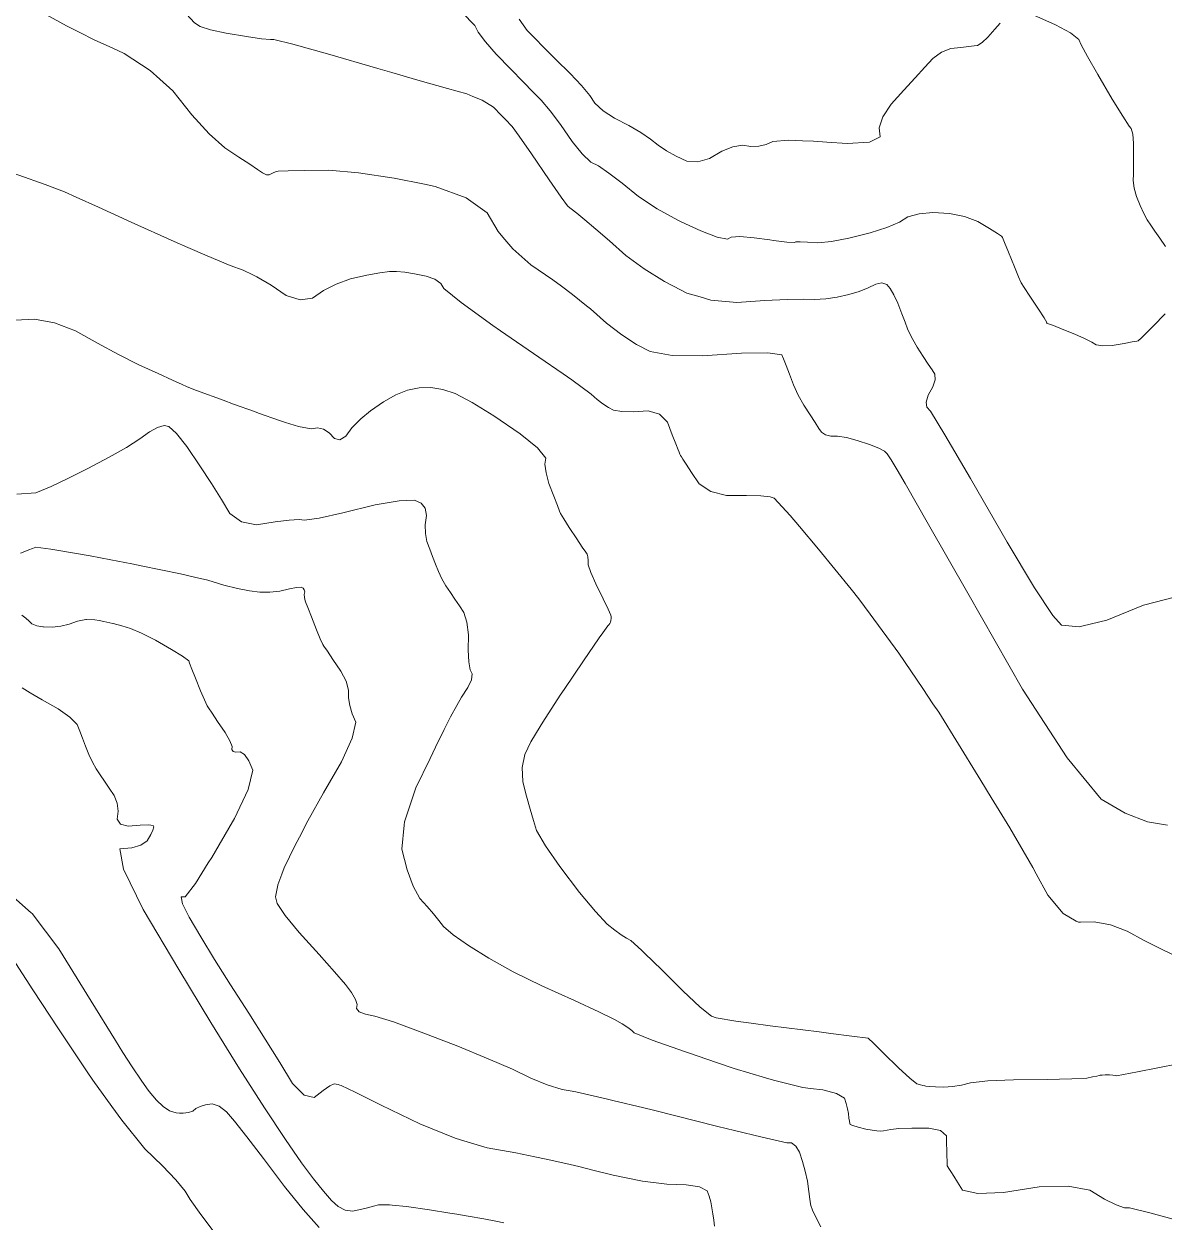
# Model space of a CAD drawing. Header units: inches. Extents: x 1337389 to 1347141, y 407035 to 414577.
# Drawn here: x 1346122.4 to 1346581, y 412221.8 to 412703.6 of the extents above; entities that cross this region are included whole.
import ezdxf

# ---------------------------------------------------------------- set-up
doc = ezdxf.new("R2010")
doc.units = ezdxf.units.IN
doc.header["$MEASUREMENT"] = 0
doc.layers.add('Topo', color=7, linetype='Continuous', lineweight=15, true_color=0x459900)

msp = doc.modelspace()

# ---------------------------------------------------------------- linework, layer by layer
at = {"layer": 'Topo'}
for p, q in [((1346157.281, 412488.078, 975), (1346165.7401, 412486.4479, 975)), ((1346483.9209, 412436.2631, 990), (1346488.022, 412430.176, 990)), ((1346507.3379, 412399.2732, 990), (1346511.436, 412392.5191, 990)), ((1346401.3251, 412285.837, 980), (1346389.228, 412289.9419, 980)), ((1346359.297, 412270.6841, 975), (1346371.753, 412267.64, 975))]:
    msp.add_line(p, q, dxfattribs=at)
for points, elevation in [([(1346270.37, 412684.0039), (1346264.7482, 412685.632), (1346244.458, 412691.5601), (1346230.4881, 412695.4762), (1346222.838, 412697.38), (1346221.509, 412697.2699), (1346217.867, 412697.6401), (1346211.914, 412698.489), (1346203.6491, 412699.817), (1346197.4139, 412701.1771), (1346193.2101, 412702.5681), (1346191.0369, 412703.9911), (1346186.1179, 412709.3039), (1346178.453, 412718.5069), (1346168.417, 412731.1269)], 1000), ([(1346144.6442, 412700.2081), (1346139.551, 412702.7711), (1346128.7969, 412708.7479), (1346126.706, 412710.033)], 995), ([(1346386.77, 412623.972), (1346385.3771, 412624.6109), (1346377.03, 412629.2221), (1346369.5831, 412634.202), (1346363.035, 412639.5508), (1346357.663, 412643.636), (1346353.4678, 412646.457), (1346350.4499, 412648.015), (1346346.9051, 412651.3043), (1346342.8329, 412656.327), (1346338.2348, 412663.0819), (1346334.103, 412668.6372), (1346330.4379, 412672.9929), (1346327.239, 412676.1499), (1346323.164, 412680.281), (1346318.2121, 412685.3869), (1346312.3829, 412691.4679), (1346308.018, 412696.4278), (1346305.115, 412700.269), (1346303.6758, 412702.9899), (1346298.6371, 412708.2013)], 1005), ([(1346581.592, 412614.0682), (1346579.3082, 412617.3821), (1346577.3161, 412620.266), (1346575.616, 412622.7188), (1346574.207, 412624.7419), (1346572.7847, 412627.3379), (1346571.351, 412630.5052), (1346569.9049, 412634.244), (1346568.9711, 412637.6009), (1346568.5492, 412640.577), (1346568.64, 412643.171), (1346568.6961, 412646.546), (1346568.7171, 412650.7029), (1346568.7019, 412655.641), (1346568.394, 412659.2579), (1346567.7929, 412661.5561), (1346566.8979, 412662.532), (1346564.3561, 412666.4731), (1346560.1679, 412673.377), (1346554.3319, 412683.246), (1346550.1509, 412690.524), (1346547.6239, 412695.212), (1346546.752, 412697.3102), (1346543.2971, 412700.001), (1346537.258, 412703.286), (1346528.6369, 412707.1641)], 1010), ([(1346435.5991, 412656.631), (1346429.9661, 412656.7989), (1346423.6171, 412656.327), (1346420.8901, 412655.085), (1346417.9479, 412654.42), (1346414.7909, 412654.332), (1346411.4189, 412654.82), (1346407.5252, 412654.1641), (1346403.1081, 412652.364), (1346398.1691, 412649.4178), (1346393.4569, 412648.105), (1346388.972, 412648.4259), (1346384.7139, 412650.3789), (1346380.871, 412652.5019), (1346377.442, 412654.7949), (1346374.4268, 412657.2579), (1346370.5011, 412659.8883), (1346365.665, 412662.6861), (1346359.9169, 412665.6511), (1346355.3797, 412668.6651), (1346352.053, 412671.727), (1346349.9351, 412674.8369), (1346346.6189, 412678.79), (1346342.104, 412683.587), (1346336.3891, 412689.2269), (1346331.5991, 412694.009), (1346327.734, 412697.9342), (1346324.7932, 412701.0029), (1346321.5519, 412705.469)], 1010), ([(1346515.0709, 412703.944), (1346512.949, 412701.523), (1346510.132, 412698.311), (1346507.811, 412696.1179), (1346505.986, 412694.944), (1346504.657, 412694.7889), (1346502.429, 412694.532), (1346499.3029, 412694.1721), (1346495.2793, 412693.7089), (1346491.505, 412692.2229), (1346487.982, 412689.714), (1346484.7089, 412686.182), (1346480.8179, 412681.935), (1346476.309, 412676.9721), (1346471.1821, 412671.2941), (1346467.8831, 412666.2591), (1346466.4131, 412661.8659), (1346466.7709, 412658.1162), (1346462.4781, 412655.972), (1346453.534, 412655.434), (1346445.334, 412656.0772)], 1010), ([(1346157.82, 412693.913), (1346150.85, 412697.0861), (1346144.6442, 412700.2081)], 995), ([(1346177.0061, 412681.3821), (1346173.142, 412684.889), (1346162.6939, 412691.694), (1346157.82, 412693.913)], 995), ([(1346303.0001, 412674.4308), (1346300.5162, 412675.4301), (1346292.7769, 412677.5661), (1346280.854, 412680.9671), (1346270.37, 412684.0039)], 1000), ([(1346283.544, 412639.1149), (1346271.2409, 412641.5707), (1346257.004, 412643.7401), (1346245.056, 412644.7789), (1346235.3979, 412644.687), (1346228.6012, 412644.543), (1346224.6661, 412644.3491), (1346223.593, 412644.104), (1346222.6319, 412643.77), (1346221.784, 412643.3461), (1346221.0492, 412642.833), (1346219.902, 412642.9392), (1346218.3439, 412643.664), (1346216.3741, 412645.007), (1346213.184, 412647.1321), (1346208.7732, 412650.0369), (1346203.1418, 412653.724), (1346196.8351, 412659.3927), (1346189.8529, 412667.042), (1346182.1949, 412676.6719), (1346177.0061, 412681.3821)], 995), ([(1346386.7241, 412596.5339), (1346380.0289, 412600.0099), (1346371.8762, 412605.043), (1346364.4999, 412610.4721), (1346357.901, 412616.2972), (1346352.4191, 412621.065), (1346348.0551, 412624.7751), (1346344.8089, 412627.4269), (1346342.5479, 412629.2451), (1346341.2721, 412630.2281), (1346340.982, 412630.3779), (1346338.4289, 412633.9441), (1346333.6131, 412640.9269), (1346326.5338, 412651.3261), (1346321.587, 412658.4841), (1346318.7719, 412662.3989), (1346318.0888, 412663.073), (1346316.6179, 412664.582), (1346314.356, 412666.928), (1346311.3058, 412670.1108), (1346306.6921, 412672.945), (1346303.0001, 412674.4308)], 1000), ([(1346054.6491, 412663.472), (1346057.887, 412661.803), (1346073.4899, 412653.796), (1346081.3671, 412649.8011), (1346081.517, 412649.8191), (1346082.89, 412650.031), (1346085.484, 412650.438), (1346089.2999, 412651.039), (1346096.3719, 412649.956), (1346106.699, 412647.1899), (1346120.28, 412642.7409), (1346130.9251, 412639.0419), (1346138.6319, 412636.0949), (1346143.4009, 412633.8978), (1346152.348, 412629.8359), (1346165.4721, 412623.908), (1346182.772, 412616.113), (1346188.268, 412613.7009)], 990), ([(1346445.334, 412656.0772), (1346439.9391, 412656.5009), (1346435.5991, 412656.631)], 1010), ([(1346315.0678, 412617.8489), (1346313.1389, 412620.134), (1346308.716, 412627.5529), (1346300.2581, 412633.5989), (1346287.7671, 412638.2719), (1346283.544, 412639.1149)], 995), ([(1346581.49, 412587.0571), (1346580.2041, 412585.7299), (1346577.8371, 412583.284), (1346574.387, 412579.7181), (1346571.944, 412577.3161), (1346570.507, 412576.0801), (1346570.0758, 412576.0081), (1346568.2078, 412575.6809), (1346564.9019, 412575.097), (1346560.1588, 412574.2581), (1346556.4109, 412574.0671), (1346553.656, 412574.524), (1346551.896, 412575.6299), (1346549.0399, 412577.0609), (1346545.0869, 412578.818), (1346540.039, 412580.9009), (1346536.52, 412582.307), (1346534.5312, 412583.0371), (1346534.0711, 412583.0901), (1346533.8031, 412583.191), (1346533.725, 412583.3409), (1346533.8381, 412583.5381), (1346532.7639, 412585.394), (1346530.5029, 412588.9089), (1346527.0543, 412594.082), (1346524.7061, 412597.6071), (1346523.4572, 412599.4861), (1346523.3079, 412599.717), (1346522.4131, 412601.838), (1346520.7721, 412605.849), (1346518.385, 412611.7491), (1346516.78, 412615.7179), (1346515.957, 412617.7551), (1346515.9161, 412617.861), (1346515.8479, 412617.9822), (1346515.7529, 412618.1181), (1346515.631, 412618.269), (1346513.9761, 412619.3278), (1346510.788, 412621.2961), (1346506.0669, 412624.172), (1346500.6961, 412626.2041), (1346494.6749, 412627.3939), (1346488.0052, 412627.741), (1346482.4319, 412627.2701), (1346477.954, 412625.981), (1346474.5721, 412623.873), (1346469.49, 412621.7399), (1346462.707, 412619.58), (1346454.2231, 412617.3941), (1346447.2079, 412616.044), (1346441.662, 412615.5291), (1346437.5848, 412615.8492), (1346434.6671, 412615.972), (1346432.9101, 412615.897), (1346432.3121, 412615.6241), (1346429.3079, 412615.8209), (1346423.899, 412616.4849), (1346422.427, 412616.6979)], 1005), ([(1346422.427, 412616.6979), (1346416.084, 412617.6181), (1346410.385, 412618.0819), (1346406.8019, 412617.8762), (1346405.336, 412617.0021), (1346401.2759, 412617.8331), (1346394.6231, 412620.369), (1346386.77, 412623.972)], 1005), ([(1346338.5821, 412598.105), (1346335.0511, 412600.7149), (1346326.3061, 412606.715), (1346319.0021, 412613.188), (1346315.0678, 412617.8489)], 995), ([(1346188.268, 412613.7009), (1346196.0499, 412610.285), (1346205.3051, 412606.424), (1346210.5371, 412604.5301), (1346214.445, 412602.6569)], 990), ([(1346214.445, 412602.6569), (1346216.0471, 412601.889), (1346221.833, 412598.5), (1346227.897, 412594.3641), (1346233.4211, 412592.6401), (1346238.4069, 412593.329), (1346242.8549, 412596.429), (1346247.9821, 412598.9899), (1346253.79, 412601.0121), (1346260.2791, 412602.494), (1346265.506, 412603.49), (1346269.472, 412604.002), (1346272.1769, 412604.027), (1346275.523, 412603.737), (1346279.51, 412603.129), (1346284.138, 412602.2051), (1346287.637, 412600.8959), (1346290.005, 412599.2029), (1346291.244, 412597.1251), (1346298.2459, 412591.503), (1346311.011, 412582.3359), (1346314.0979, 412580.2179)], 990), ([(1346348.712, 412590.2509), (1346343.0432, 412594.8069), (1346338.5821, 412598.105)], 995), ([(1346394.323, 412593.811), (1346388.959, 412595.374), (1346386.7241, 412596.5339)], 1000), ([(1346548.4532, 412461.52), (1346547.0249, 412461.1681), (1346539.7508, 412461.7551), (1346536.1889, 412465.6339), (1346528.9019, 412476.7588), (1346517.8911, 412495.13), (1346503.1559, 412520.7469), (1346492.854, 412538.331), (1346486.986, 412547.8818), (1346485.5519, 412549.401), (1346485.2412, 412551.5392), (1346486.0539, 412554.299), (1346487.989, 412557.6788), (1346488.905, 412560.494), (1346488.8011, 412562.7439), (1346487.678, 412564.4299), (1346486.1228, 412566.8031), (1346484.1369, 412569.8631), (1346481.721, 412573.6108), (1346479.8651, 412576.7132), (1346478.571, 412579.171), (1346477.8381, 412580.9832), (1346476.803, 412583.5992), (1346475.467, 412587.0189), (1346473.8292, 412591.2419), (1346472.281, 412594.6228), (1346470.8219, 412597.1619), (1346469.453, 412598.859), (1346467.5132, 412599.464), (1346465.001, 412598.9749), (1346461.918, 412597.3951), (1346458.305, 412595.985), (1346454.164, 412594.746), (1346449.493, 412593.6779), (1346444.9111, 412593.0223), (1346440.4202, 412592.7789), (1346436.0189, 412592.9489), (1346429.3371, 412592.7981), (1346420.3752, 412592.3248), (1346409.1321, 412591.5309), (1346398.6601, 412592.5479), (1346394.323, 412593.811)], 1000), ([(1346582.4218, 412381.3642), (1346574.287, 412382.7559), (1346565.3912, 412386.2581), (1346555.734, 412391.8701), (1346541.9479, 412408.482), (1346524.033, 412436.093), (1346501.9891, 412474.705), (1346486.243, 412502.2708), (1346476.795, 412518.792), (1346473.645, 412524.268), (1346471.229, 412528.2541), (1346469.545, 412530.7501), (1346468.595, 412531.7559), (1346466.2679, 412532.986), (1346462.5631, 412534.439), (1346457.482, 412536.1161), (1346453.1881, 412537.235), (1346449.681, 412537.797), (1346446.9619, 412537.8019), (1346444.8041, 412538.3259), (1346443.2089, 412539.3699), (1346442.176, 412540.934), (1346440.6431, 412543.2639), (1346438.611, 412546.3621), (1346436.0791, 412550.2252), (1346433.8419, 412554.251), (1346431.9, 412558.4391), (1346430.2521, 412562.789), (1346428.9348, 412566.2601), (1346427.947, 412568.8522), (1346427.2901, 412570.564), (1346421.6441, 412571.3389), (1346411.009, 412571.1741), (1346395.3861, 412570.0709), (1346383.1369, 412570.2879), (1346374.26, 412571.8251), (1346368.757, 412574.682), (1346362.9261, 412578.495), (1346356.768, 412583.2648), (1346350.2819, 412588.9901), (1346348.712, 412590.2509)], 995), ([(1346118.821, 412584.43), (1346126.5469, 412584.826), (1346134.6439, 412583.4129), (1346143.1119, 412580.1909), (1346151.9502, 412575.1609), (1346160.439, 412570.6122), (1346168.5789, 412566.543), (1346176.3688, 412562.956), (1346182.1729, 412560.2899), (1346185.9891, 412558.5451), (1346187.818, 412557.7209), (1346190.7451, 412556.5531), (1346194.7719, 412555.041), (1346199.8981, 412553.1859), (1346202.508, 412552.2431)], 985), ([(1346314.0979, 412580.2179), (1346329.5401, 412569.624), (1346339.2671, 412562.8321)], 990), ([(1346339.2671, 412562.8321), (1346342.7079, 412560.4289), (1346350.5159, 412554.7518), (1346352.962, 412552.5921), (1346355.2859, 412550.7921), (1346357.485, 412549.3538), (1346359.5609, 412548.2761), (1346362.91, 412547.696), (1346367.531, 412547.6141), (1346373.425, 412548.0301), (1346377.9981, 412546.6321), (1346381.2491, 412543.4191), (1346383.179, 412538.391), (1346384.596, 412534.6961), (1346385.499, 412532.3351), (1346385.888, 412531.3079), (1346386.1471, 412530.623), (1346386.2761, 412530.2801), (1346386.4571, 412530.003), (1346386.82, 412529.4492), (1346387.364, 412528.6189), (1346388.738, 412526.5361), (1346390.9421, 412523.1981), (1346393.9761, 412518.6071), (1346398.6591, 412515.5419), (1346404.9921, 412514.0032), (1346412.9751, 412513.9901), (1346418.8261, 412513.8068), (1346422.5459, 412513.4529), (1346424.1339, 412512.929), (1346430.601, 412505.9189), (1346434.3659, 412501.4389)], 990), ([(1346257.8809, 412544.794), (1346261.827, 412548.0501), (1346266.9551, 412551.625), (1346271.9109, 412554.36), (1346276.693, 412556.254), (1346281.301, 412557.3059), (1346286.024, 412557.4319), (1346290.86, 412556.6309), (1346295.811, 412554.9019), (1346302.655, 412551.3461), (1346311.392, 412545.9611), (1346322.0229, 412538.7491), (1346328.9951, 412533.099), (1346332.3069, 412529.0121), (1346331.9601, 412526.4869), (1346332.383, 412523.087), (1346333.5739, 412518.811), (1346335.5359, 412513.66), (1346336.9631, 412509.9191), (1346337.855, 412507.5889), (1346338.2138, 412506.6699), (1346339.4821, 412504.515), (1346341.661, 412501.122), (1346344.7501, 412496.493), (1346346.9819, 412493.153), (1346348.3571, 412491.1011), (1346348.874, 412490.339), (1346349.215, 412489.2469), (1346349.3791, 412487.8261), (1346349.3671, 412486.0741), (1346350.358, 412482.925), (1346352.353, 412478.3799), (1346355.3508, 412472.4369), (1346357.379, 412468.248), (1346358.434, 412465.8111), (1346358.5191, 412465.127), (1346358.5181, 412464.4331), (1346358.4299, 412463.7301), (1346358.2568, 412463.0161), (1346357.994, 412462.4119), (1346357.6409, 412461.9171), (1346357.197, 412461.5301), (1346355.212, 412458.7089)], 985), ([(1346202.508, 412552.2431), (1346206.6821, 412550.736), (1346215.1219, 412547.6909), (1346216.7739, 412547.0959)], 985), ([(1346216.7739, 412547.0959), (1346225.2201, 412544.0527), (1346227.613, 412543.3251)], 985), ([(1346227.613, 412543.3251), (1346232.8159, 412541.743), (1346237.91, 412540.7619), (1346240.502, 412541.1099), (1346242.9289, 412540.5701), (1346245.1919, 412539.142), (1346247.2901, 412536.827), (1346249.5009, 412536.3901), (1346251.825, 412537.8322), (1346254.262, 412541.1531), (1346257.5958, 412544.559), (1346257.8809, 412544.794)], 985), ([(1346296.499, 412429.454), (1346298.3721, 412432.8879), (1346300.9741, 412436.719), (1346302.4279, 412439.83), (1346302.7331, 412442.2189), (1346301.8911, 412443.8881), (1346301.345, 412447.0649), (1346301.0932, 412451.7511), (1346301.1369, 412457.946), (1346300.556, 412462.9748), (1346299.351, 412466.8369), (1346297.5208, 412469.5321), (1346295.704, 412472.2249), (1346293.898, 412474.9149), (1346292.105, 412477.6019), (1346290.5149, 412480.4049), (1346289.128, 412483.3251), (1346287.943, 412486.3609), (1346286.7699, 412489.3931), (1346285.6068, 412492.4221), (1346284.4549, 412495.448), (1346283.8579, 412498.7099), (1346283.816, 412502.2061), (1346284.329, 412505.9381), (1346283.7729, 412508.834), (1346282.1471, 412510.8929), (1346279.4518, 412512.1162), (1346273.293, 412511.864), (1346263.6721, 412510.1381), (1346250.5879, 412506.937), (1346241.1191, 412504.8931), (1346235.2661, 412504.005), (1346233.0271, 412504.275), (1346229.0591, 412504.0628), (1346223.361, 412503.3693), (1346215.933, 412502.194), (1346209.8611, 412503.3059), (1346205.145, 412506.703), (1346201.7851, 412512.387), (1346197.798, 412518.7639), (1346193.1861, 412525.8331), (1346187.9471, 412533.594), (1346183.7881, 412538.8809), (1346180.7092, 412541.6931), (1346178.7101, 412542.03), (1346176.0931, 412541.3061), (1346172.8588, 412539.521), (1346169.0071, 412536.6761), (1346163.5981, 412533.2699), (1346156.632, 412529.3029), (1346148.109, 412524.7763), (1346140.354, 412520.88), (1346133.3681, 412517.6149), (1346127.1498, 412514.9821), (1346119.544, 412514.4429)], 980), ([(1346434.3659, 412501.4389), (1346441.9461, 412492.4221), (1346455.1051, 412476.2128)], 990), ([(1346121.0171, 412490.744), (1346122.753, 412491.45), (1346124.3451, 412492.0859), (1346125.793, 412492.6508), (1346127.0972, 412493.1471), (1346133.1369, 412492.3721)], 975), ([(1346133.1369, 412492.3721), (1346134.815, 412492.1572), (1346148.949, 412489.6831), (1346157.281, 412488.078)], 975), ([(1346165.7401, 412486.4479), (1346169.4988, 412485.724), (1346185.31, 412482.4469), (1346190.9639, 412481.1229)], 975), ([(1346190.9639, 412481.1229), (1346196.3839, 412479.854), (1346202.7199, 412477.9439), (1346208.311, 412476.506), (1346213.1579, 412475.5401), (1346217.259, 412475.046), (1346221.2921, 412475.034), (1346225.2549, 412475.5051), (1346229.1501, 412476.4579), (1346232.0131, 412476.971), (1346233.8458, 412477.0459), (1346234.6492, 412476.6818), (1346235.133, 412476.069), (1346235.2983, 412475.2082), (1346235.146, 412474.097), (1346235.1581, 412473.0558), (1346235.3359, 412472.0849), (1346235.6789, 412471.1851), (1346236.5771, 412468.8669), (1346238.0319, 412465.1319), (1346240.0409, 412459.979), (1346241.5471, 412456.296), (1346242.5489, 412454.0819), (1346243.0458, 412453.3368), (1346244.425, 412451.297), (1346246.686, 412447.9631), (1346249.8282, 412443.3341), (1346251.9161, 412439.238), (1346252.949, 412435.6729), (1346252.928, 412432.6409), (1346253.4081, 412429.4781), (1346254.3911, 412426.1831), (1346255.8771, 412422.757), (1346254.4471, 412416.305), (1346250.101, 412406.8259), (1346247.6859, 412402.6668)], 975), ([(1346455.1051, 412476.2128), (1346458.1691, 412472.4389), (1346462.735, 412466.242)], 990), ([(1346577.465, 412471.098), (1346572.7061, 412469.8731), (1346558.0101, 412463.874), (1346548.4532, 412461.52)], 1000), ([(1346584.628, 412472.9419), (1346577.465, 412471.098)], 1000), ([(1346462.735, 412466.242), (1346474.295, 412450.5509), (1346483.9209, 412436.2631)], 990), ([(1346121.4661, 412465.793), (1346123.0851, 412464.6309), (1346124.4511, 412463.473), (1346125.5639, 412462.3191), (1346127.487, 412461.5279), (1346129.97, 412461.1372)], 970), ([(1346129.97, 412461.1372), (1346130.219, 412461.0979), (1346133.759, 412461.0291), (1346137.2119, 412461.399), (1346140.5781, 412462.2069), (1346143.8558, 412463.453), (1346147.2751, 412464.046), (1346147.5, 412464.0419)], 970), ([(1346147.5, 412464.0419), (1346150.8339, 412463.9861), (1346152.5801, 412463.6499)], 970), ([(1346152.5801, 412463.6499), (1346154.5338, 412463.273), (1346158.1649, 412462.447), (1346158.2652, 412462.421)], 970), ([(1346158.2652, 412462.421), (1346161.7249, 412461.5079), (1346165.2159, 412460.4551), (1346169.716, 412458.5329), (1346175.2241, 412455.7392), (1346181.7409, 412452.0759), (1346186.2139, 412449.3101), (1346188.642, 412447.4411), (1346189.0271, 412446.4701), (1346189.953, 412444.1371), (1346191.4209, 412440.441), (1346193.431, 412435.3829), (1346194.9727, 412431.7091), (1346196.0479, 412429.4172), (1346196.6551, 412428.5091), (1346198.06, 412426.4091), (1346200.2652, 412423.1169), (1346203.2681, 412418.6338), (1346205.2202, 412415.248), (1346206.121, 412412.9589), (1346205.9699, 412411.768), (1346206.463, 412411.03), (1346207.5991, 412410.7459), (1346209.3779, 412410.915), (1346211.1129, 412409.7609), (1346212.8041, 412407.2849), (1346214.4509, 412403.4869), (1346212.5179, 412395.7339), (1346207.0059, 412384.0291), (1346206.2321, 412382.6962)], 970), ([(1346355.212, 412458.7089), (1346353.789, 412456.688), (1346347.415, 412447.3909), (1346339.6129, 412435.9001)], 985), ([(1346270.537, 412228.5921), (1346269.3949, 412228.7088), (1346264.9941, 412228.7541), (1346263.0148, 412228.1451), (1346260.6138, 412227.5129), (1346257.791, 412226.8572), (1346254.5458, 412226.178), (1346251.5213, 412226.5451), (1346248.717, 412227.9568), (1346246.132, 412230.414), (1346242.8288, 412234.162), (1346238.806, 412239.2009), (1346234.0649, 412245.5301), (1346227.5242, 412255.0089), (1346219.1838, 412267.6361), (1346209.044, 412283.4139), (1346197.5301, 412301.973), (1346184.6431, 412323.3151), (1346170.3821, 412347.44), (1346162.4729, 412363.6362), (1346160.9149, 412371.9039), (1346165.7082, 412372.2441), (1346169.385, 412373.3001), (1346171.9459, 412375.0708), (1346173.39, 412377.5579), (1346174.265, 412379.417), (1346174.572, 412380.648), (1346174.311, 412381.2511), (1346172.514, 412381.4991), (1346169.1819, 412381.3921), (1346164.3148, 412380.9299), (1346161.208, 412381.708), (1346159.86, 412383.7259), (1346160.271, 412386.9852), (1346159.8731, 412390.16), (1346158.6659, 412393.2531), (1346156.65, 412396.2641), (1346154.7751, 412399.0649), (1346153.0418, 412401.6559), (1346151.4501, 412404.0391), (1346149.9418, 412406.7519), (1346148.5179, 412409.7949), (1346147.177, 412413.1691), (1346145.933, 412416.304), (1346144.7849, 412419.1989), (1346143.733, 412421.8549), (1346140.861, 412424.846), (1346136.1679, 412428.1729), (1346129.6551, 412431.8341), (1346124.8051, 412434.621), (1346121.62, 412436.5329)], 965), ([(1346339.6129, 412435.9001), (1346338.077, 412433.638), (1346331.0421, 412422.7929), (1346329.9689, 412420.9919)], 985), ([(1346291.4481, 412419.7979), (1346294.0131, 412424.894), (1346296.499, 412429.454)], 980), ([(1346488.022, 412430.176), (1346490.324, 412426.7581), (1346506.2551, 412401.0591), (1346507.3379, 412399.2732)], 990), ([(1346285.7201, 412408.23), (1346287.8961, 412412.7389), (1346291.4481, 412419.7979)], 980), ([(1346329.9689, 412420.9919), (1346326.3119, 412414.8571), (1346323.8851, 412409.829), (1346322.7771, 412404.516), (1346322.986, 412398.9191), (1346324.1312, 412394.5079)], 985), ([(1346275.346, 412381.383), (1346275.4939, 412382.7639), (1346280.022, 412396.422), (1346285.7201, 412408.23)], 980), ([(1346247.6859, 412402.6668), (1346242.8409, 412394.322), (1346236.585, 412383.0509), (1346233.1909, 412376.5659)], 975), ([(1346324.1312, 412394.5079), (1346324.5131, 412393.0389), (1346325.956, 412387.7951), (1346327.3159, 412383.1891), (1346328.5929, 412379.2201), (1346332.1117, 412373.092), (1346337.875, 412364.804), (1346345.8801, 412354.3571), (1346352.2399, 412346.6061), (1346356.9531, 412341.551), (1346360.0219, 412339.1909), (1346362.6261, 412337.3008), (1346364.767, 412335.879), (1346366.4451, 412334.926), (1346370.7671, 412331.0912), (1346376.6662, 412325.401)], 985), ([(1346511.436, 412392.5191), (1346518.8858, 412380.239), (1346528.2181, 412364.2979), (1346529.5739, 412361.8112)], 990), ([(1346206.2321, 412382.6962), (1346197.914, 412368.3701), (1346196.524, 412366.1601)], 970), ([(1346389.228, 412289.9419), (1346388.492, 412290.1921), (1346375.0939, 412294.958), (1346367.8998, 412297.8349), (1346366.91, 412298.8241), (1346365.259, 412300.046), (1346362.9471, 412301.501), (1346359.9731, 412303.1897), (1346353.6041, 412306.297), (1346343.8411, 412310.8221), (1346330.684, 412316.7661), (1346319.1831, 412322.4491), (1346309.3381, 412327.8719), (1346301.15, 412333.0349), (1346295.0788, 412337.284), (1346291.1251, 412340.6177), (1346289.289, 412343.038), (1346287.0851, 412345.7219), (1346284.5151, 412348.67), (1346281.5779, 412351.8819), (1346278.899, 412356.803), (1346276.477, 412363.4311), (1346274.3119, 412371.768), (1346275.346, 412381.383)], 980), ([(1346233.1909, 412376.5659), (1346231.3321, 412373.0139), (1346227.0841, 412364.211), (1346226.104, 412361.635)], 975), ([(1346196.524, 412366.1601), (1346191.3249, 412357.893), (1346187.2379, 412352.5989), (1346185.6541, 412352.4871), (1346186.1691, 412349.754), (1346188.7832, 412344.402), (1346193.4951, 412336.4289), (1346199.0701, 412327.3289), (1346205.505, 412317.1029), (1346212.8031, 412305.7489), (1346219.3841, 412295.3698), (1346225.2511, 412285.966), (1346230.4031, 412277.5369), (1346235.0311, 412272.8549), (1346239.1383, 412271.919), (1346242.722, 412274.7299), (1346245.3901, 412276.5533), (1346247.142, 412277.3859), (1346247.978, 412277.231), (1346248.733, 412277.0521), (1346249.4059, 412276.847), (1346249.9981, 412276.6172), (1346255.5672, 412273.943), (1346266.1131, 412268.825), (1346281.637, 412261.2629), (1346295.8269, 412255.5401), (1346297.985, 412254.8882)], 970), ([(1346226.104, 412361.635), (1346224.4951, 412357.4079), (1346224.4548, 412357.2021)], 975), ([(1346529.5739, 412361.8112), (1346534.2499, 412353.2351), (1346540.3699, 412345.9031), (1346545.6718, 412342.8268)], 990), ([(1346224.4548, 412357.2021), (1346223.564, 412352.6062), (1346224.292, 412349.803), (1346227.4619, 412344.997), (1346233.0759, 412338.1889), (1346241.1341, 412329.3759), (1346247.331, 412322.4129), (1346251.6701, 412317.2981), (1346254.1494, 412314.031), (1346255.7199, 412311.3279), (1346256.381, 412309.1891), (1346256.1331, 412307.6131), (1346257.2439, 412306.3259), (1346259.715, 412305.328), (1346263.5461, 412304.6179), (1346271.017, 412302.237), (1346282.1278, 412298.183), (1346296.8809, 412292.4579), (1346309.145, 412287.458), (1346318.922, 412283.182), (1346326.211, 412279.631), (1346332.8741, 412276.944), (1346338.9099, 412275.1211), (1346342.0941, 412274.5571)], 975), ([(1346117.0209, 412353.4298), (1346125.3369, 412346.1723)], 960), ([(1346125.3369, 412346.1723), (1346125.6681, 412345.8831), (1346136.4481, 412331.598), (1346149.3619, 412310.577), (1346159.1721, 412294.7629), (1346162.189, 412289.9921)], 960), ([(1346545.6718, 412342.8268), (1346546.5789, 412342.301), (1346547.3339, 412342.3159)], 990), ([(1346547.3339, 412342.3159), (1346552.8749, 412342.4302), (1346559.383, 412341.2579), (1346566.1009, 412338.786), (1346573.0309, 412335.0141), (1346580.468, 412331.2411), (1346588.4109, 412327.4668)], 990), ([(1346147.8631, 412282.1759), (1346136.281, 412299.531), (1346125.945, 412315.162), (1346119.108, 412325.695), (1346115.7701, 412331.129), (1346108.723, 412335.3509), (1346106.5951, 412335.9469)], 955), ([(1346376.6662, 412325.401), (1346377.7339, 412324.3721), (1346379.246, 412322.8619)], 985), ([(1346379.246, 412322.8619), (1346387.345, 412314.7691), (1346394.3942, 412308.1499), (1346398.88, 412304.5139), (1346400.8031, 412303.8609), (1346408.6721, 412302.598), (1346414.85, 412301.7599)], 985), ([(1346414.85, 412301.7599), (1346422.4871, 412300.7249), (1346442.2469, 412298.241), (1346446.9911, 412297.641)], 985), ([(1346446.9911, 412297.641), (1346455.423, 412296.5749), (1346462.0161, 412295.727), (1346462.026, 412295.6971), (1346464.0551, 412293.6911), (1346468.104, 412289.7089), (1346474.173, 412283.7522), (1346478.6712, 412279.6462), (1346481.6, 412277.391), (1346482.958, 412276.988), (1346484.0111, 412276.685), (1346484.758, 412276.4799), (1346485.1999, 412276.3749), (1346486.618, 412276.2651), (1346489.012, 412276.15), (1346492.383, 412276.0301), (1346495.8609, 412276.2679), (1346499.4439, 412276.862), (1346503.133, 412277.8139), (1346510.1209, 412278.496), (1346520.4092, 412278.91), (1346533.995, 412279.054), (1346543.83, 412279.304), (1346549.9149, 412279.6589), (1346552.2491, 412280.12), (1346553.922, 412280.4629), (1346554.933, 412280.688), (1346555.2829, 412280.795), (1346556.0901, 412280.87), (1346557.354, 412280.9121), (1346559.075, 412280.921), (1346560.3919, 412280.869), (1346561.3061, 412280.7541), (1346561.817, 412280.5779), (1346570.252, 412282.121), (1346586.6119, 412285.3841)], 985), ([(1346162.189, 412289.9921), (1346165.8791, 412284.1561), (1346169.483, 412278.756), (1346171.6559, 412275.806)], 960), ([(1346420.6751, 412279.724), (1346408.0949, 412283.539), (1346401.3251, 412285.837)], 980), ([(1346157.693, 412268.2631), (1346150.116, 412278.8), (1346147.8631, 412282.1759)], 955), ([(1346438.731, 412275.4979), (1346435.699, 412275.879), (1346423.8301, 412278.767), (1346420.6751, 412279.724)], 980), ([(1346171.6559, 412275.806), (1346172.758, 412274.3111), (1346175.7062, 412270.82), (1346178.326, 412268.2842), (1346180.9739, 412266.552), (1346183.652, 412265.6249), (1346184.981, 412265.5651)], 960), ([(1346342.0941, 412274.5571), (1346344.32, 412274.1621), (1346356.554, 412271.354), (1346359.297, 412270.6841)], 975), ([(1346584.6458, 412222.9531), (1346575.3201, 412225.496), (1346567.094, 412227.456), (1346565.0391, 412227.452), (1346561.695, 412228.6388), (1346557.0629, 412231.0171), (1346551.1429, 412234.5871), (1346542.391, 412236.226), (1346530.8091, 412235.934), (1346516.395, 412233.712), (1346506.1141, 412233.282), (1346499.9659, 412234.6442), (1346497.9519, 412237.7981), (1346496.362, 412240.283), (1346495.1959, 412242.0981), (1346494.4541, 412243.2441), (1346493.9589, 412244.0081), (1346493.7118, 412244.39), (1346493.7019, 412245.037), (1346493.6799, 412246.331), (1346493.6479, 412248.2719), (1346493.598, 412250.615), (1346493.529, 412253.358), (1346493.441, 412256.503), (1346491.0679, 412258.5739), (1346486.408, 412259.574), (1346479.464, 412259.5), (1346474.346, 412259.3249), (1346471.0559, 412259.0492), (1346469.593, 412258.6712), (1346468.172, 412258.436), (1346466.794, 412258.3421), (1346465.4569, 412258.389), (1346463.5369, 412258.6659), (1346461.035, 412259.172), (1346457.95, 412259.908), (1346455.8421, 412260.5291), (1346454.7089, 412261.0339), (1346454.553, 412261.4239), (1346454.3912, 412262.2803), (1346454.2249, 412263.6001), (1346454.0539, 412265.3852), (1346453.698, 412267.3199), (1346453.1572, 412269.403), (1346452.4301, 412271.6351), (1346449.279, 412273.4592), (1346443.702, 412274.873), (1346438.731, 412275.4979)], 980), ([(1346184.981, 412265.5651), (1346186.359, 412265.5021), (1346188.574, 412265.7541), (1346190.295, 412266.3799), (1346191.5231, 412267.3809), (1346193.2301, 412268.2018), (1346195.4161, 412268.8429), (1346198.079, 412269.3049), (1346200.9091, 412268.3739), (1346203.9061, 412266.053), (1346207.069, 412262.3399), (1346211.9969, 412256.1011), (1346218.6891, 412247.3371), (1346227.1472, 412236.046), (1346234.6241, 412226.7712), (1346241.1191, 412219.5118)], 960), ([(1346213.12, 412199.4128), (1346208.9469, 412204.5869), (1346200.1101, 412216.0681), (1346193.538, 412224.8318), (1346189.2319, 412230.8798), (1346187.1921, 412234.2111), (1346183.476, 412238.7131), (1346178.0851, 412244.3849), (1346171.018, 412251.227), (1346161.6948, 412262.6989), (1346157.693, 412268.2631)], 955), ([(1346371.753, 412267.64), (1346375.6102, 412266.698), (1346401.4899, 412260.1939), (1346408.126, 412258.579)], 975), ([(1346297.985, 412254.8882), (1346308.682, 412251.6573), (1346320.204, 412249.614), (1346327.9391, 412248.028)], 970), ([(1346408.126, 412258.579), (1346419.371, 412255.842), (1346429.2521, 412253.6401), (1346431.1339, 412253.5899), (1346432.8199, 412252.324), (1346434.3091, 412249.8443), (1346435.6019, 412246.148), (1346436.664, 412242.273), (1346437.495, 412238.2188), (1346438.0951, 412233.985), (1346438.531, 412230.93), (1346438.804, 412229.0541), (1346438.914, 412228.3559), (1346439.634, 412226.5991), (1346440.9659, 412223.7821), (1346442.9089, 412219.9049)], 975), ([(1346327.9391, 412248.028), (1346332.487, 412247.0949), (1346340.316, 412245.2981)], 970), ([(1346340.316, 412245.2981), (1346345.5291, 412244.102), (1346351.1839, 412242.681)], 970), ([(1346351.1839, 412242.681), (1346359.3332, 412240.6331), (1346371.127, 412238.2509), (1346380.9111, 412236.9561), (1346388.685, 412236.748), (1346394.1232, 412235.884), (1346397.2219, 412234.363), (1346397.984, 412232.186), (1346398.6089, 412229.9039), (1346399.0988, 412227.5161), (1346399.4519, 412225.0221), (1346399.815, 412222.5499), (1346400.1869, 412220.099)], 970), ([(1346296.5172, 412224.9309), (1346293.7401, 412225.3869), (1346285.464, 412226.661), (1346276.2189, 412228.012), (1346270.537, 412228.5921)], 965), ([(1346315.4491, 412221.5049), (1346312.1851, 412222.1689), (1346307.384, 412223.0629), (1346301.0471, 412224.187), (1346296.5172, 412224.9309)], 965)]:
    msp.add_lwpolyline(points, dxfattribs=dict(at, elevation=elevation))

doc.saveas('drawing.dxf')
